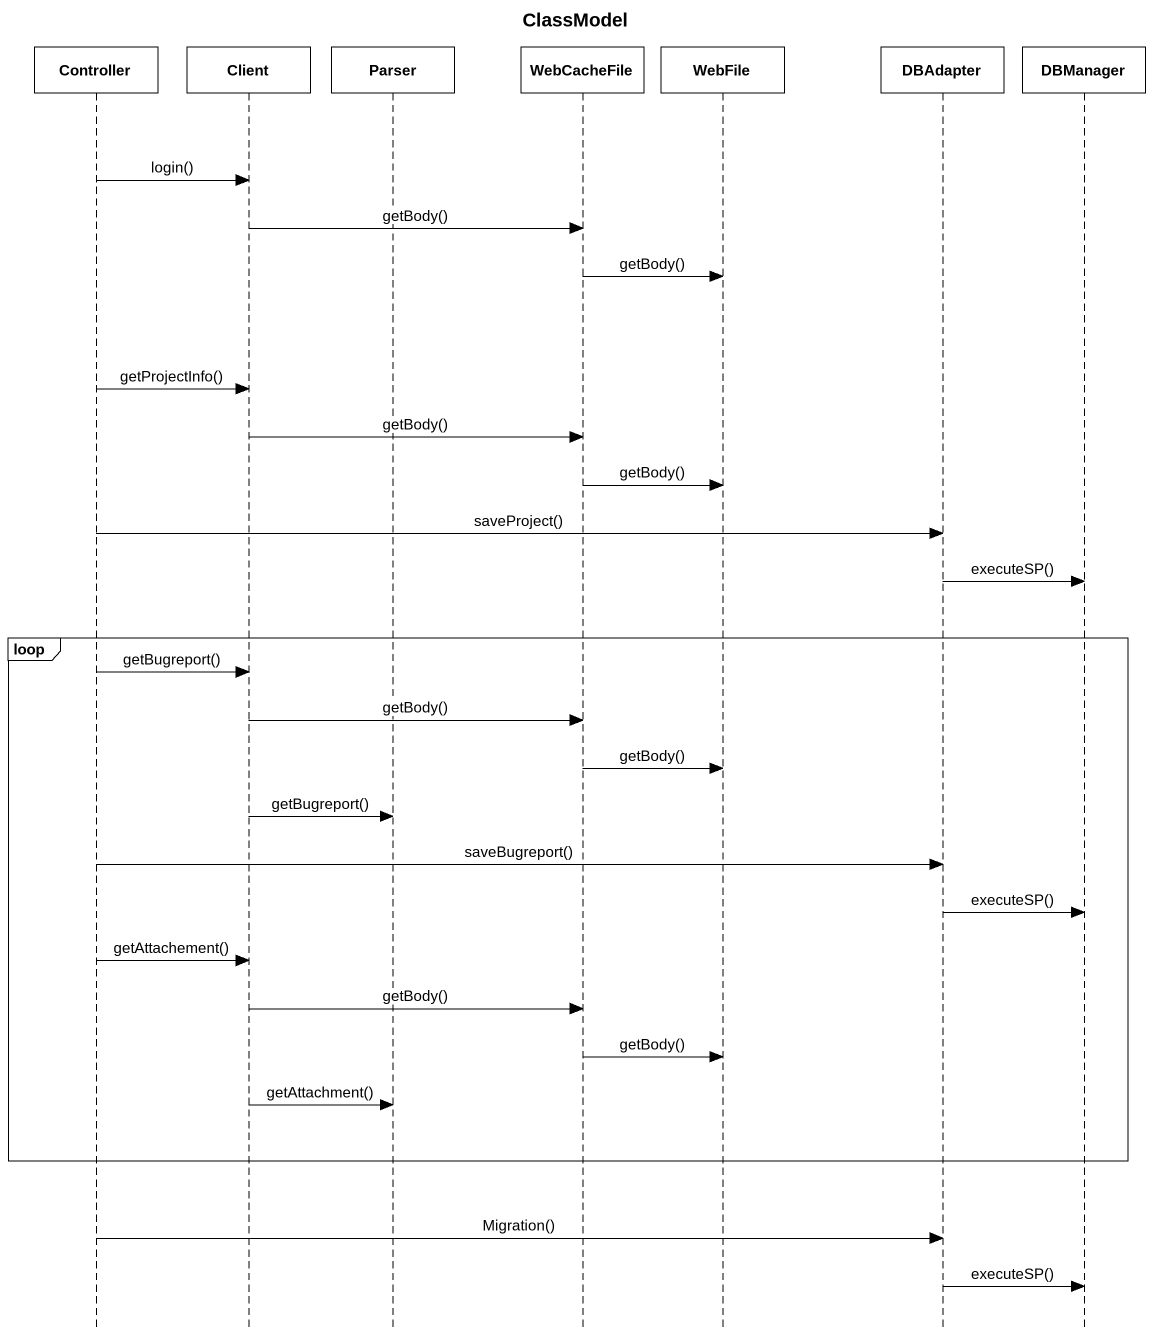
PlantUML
@startuml
title ClassModel
hide footbox
participant Controller
participant Client
participant Parser
participant WebCacheFile
participant WebFile
participant DBAdapter
participant DBManager

Controller -> Client : login()
Client -> WebCacheFile : getBody()
WebCacheFile -> WebFile : getBody()
Controller -> Client : getProjectInfo()
Client -> WebCacheFile : getBody()
WebCacheFile -> WebFile : getBody()
Controller -> DBAdapter : saveProject()
DBAdapter -> DBManager : executeSP()
loop
  Controller -> Client : getBugreport()
  Client -> WebCacheFile : getBody()
  WebCacheFile -> WebFile : getBody()
  Client -> Parser : getBugreport()
  Controller -> DBAdapter : saveBugreport()
  DBAdapter -> DBManager : executeSP()
  Controller -> Client : getAttachement()
  Client -> WebCacheFile : getBody()
  WebCacheFile -> WebFile : getBody()
  Client -> Parser : getAttachment()
end
Controller -> DBAdapter : Migration()
DBAdapter -> DBManager : executeSP()
@enduml
